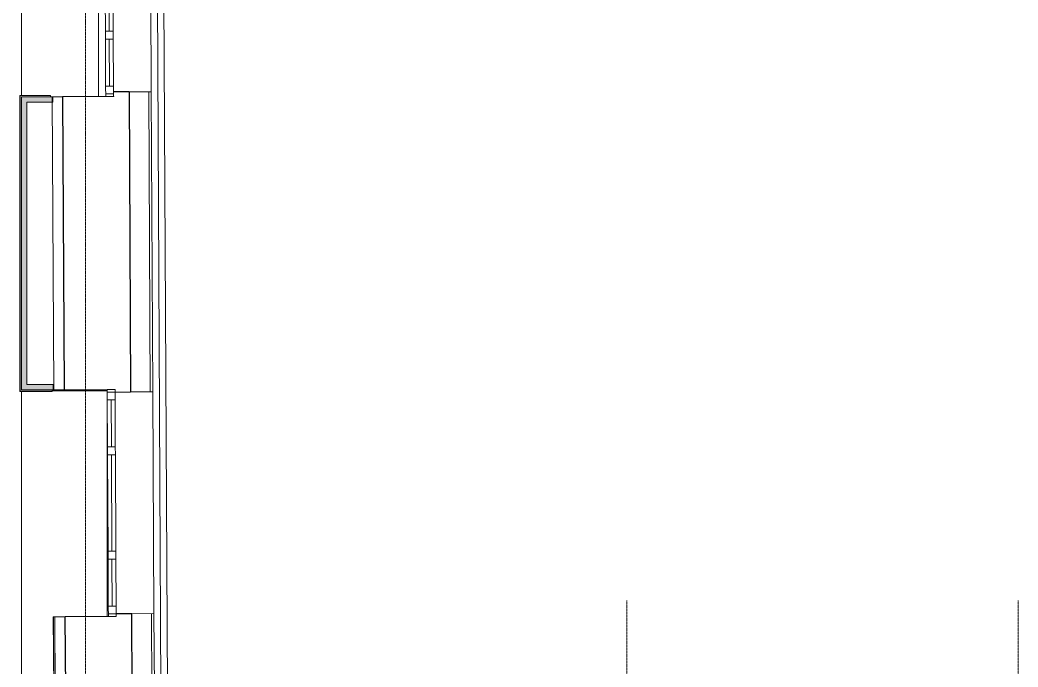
# Model space of a CAD drawing. Header units: millimetres. Extents: x -32 to 417638015, y -35 to 175284279.
# Drawn here: x 416888322 to 416895976, y 175253048 to 175258008 of the extents above; entities that cross this region are included whole.
import ezdxf

# ---------------------------------------------------------------- set-up
doc = ezdxf.new("R2010")
doc.units = ezdxf.units.MM
doc.linetypes.add('ADSK_Линия сетки', pattern=[25, 20, -2.5, 0, -2.5])
for name, color, linetype, lineweight in [('_ Окна', 7, 'Continuous', 9), ('Окна', 7, 'Continuous', 9), ('Оси', 253, 'Continuous', 9), ('Перекрытие', 7, 'Continuous', 18), ('Стены внутренние', 7, 'Continuous', 18), ('Стены наружные', 7, 'Continuous', 18), ('Стены несущие', 7, 'Continuous', 30), ('Стены отделка', 7, 'Continuous', 30), ('Стены штриховка', 7, 'Continuous', 9), ('ШТРИХОВКА', 252, 'Continuous', 15)]:
    doc.layers.add(name, color=color, linetype=linetype, lineweight=lineweight)

# ---------------------------------------------------------------- blocks, each defined once
blk = doc.blocks.new('План 2 этажа')
at = {"layer": 'Стены внутренние'}
for points in [[(3234.228, 23852.182), (3234.228, 26057.1), (3194.228, 26057.1), (3194.228, 23852.182)], [(3234.228, 26017.1), (3434.444, 26017.1), (3434.444, 26057.1), (3234.228, 26057.1)], [(3194.228, 23812.182), (3436.274, 23812.182), (3436.274, 23852.182), (3194.228, 23852.182)]]:
    blk.add_hatch(color=8, dxfattribs=at).paths.add_polyline_path(points)
at = {"layer": '_ Окна', "color": 8}
for p, q in [((3863.348, 27300.597), (3867.11, 26560.607)), ((3867.415, 26500.607), (3869.244, 26140.612)), ((3839.55, 26080.46), (3899.549, 26080.765)), ((3851.169, 23794.494), (3911.168, 23794.799)), ((3881.474, 23734.647), (3883.303, 23374.652)), ((3883.608, 23314.653), (3887.37, 22574.662)), ((3887.675, 22514.663), (3889.504, 22154.668)), ((3859.81, 22094.516), (3919.809, 22094.821))]:
    blk.add_line(p, q, dxfattribs=at)
at = {"layer": '_ Окна', "color": 8, "lineweight": 18}
for p, q in [((3837.11, 26560.454), (3897.109, 26560.759)), ((3837.415, 26500.455), (3837.11, 26560.454)), ((3897.109, 26560.759), (3897.414, 26500.76)), ((3897.414, 26500.76), (3837.415, 26500.455)), ((3899.244, 26140.765), (3839.245, 26140.46)), ((3839.245, 26140.46), (3839.651, 26060.461)), ((3899.651, 26060.766), (3899.244, 26140.765)), ((3839.651, 26060.461), (3899.651, 26060.766)), ((3851.067, 23814.494), (3911.067, 23814.799)), ((3851.474, 23734.495), (3851.067, 23814.494)), ((3911.067, 23814.799), (3911.473, 23734.8)), ((3911.473, 23734.8), (3851.474, 23734.495)), ((3853.304, 23374.499), (3913.303, 23374.804)), ((3853.609, 23314.5), (3853.304, 23374.499)), ((3913.303, 23374.804), (3913.608, 23314.805)), ((3913.608, 23314.805), (3853.609, 23314.5)), ((3857.37, 22574.51), (3917.369, 22574.815)), ((3857.675, 22514.511), (3857.37, 22574.51)), ((3917.674, 22514.815), (3857.675, 22514.511)), ((3917.369, 22574.815), (3917.674, 22514.815)), ((3919.504, 22154.82), (3859.505, 22154.515)), ((3859.505, 22154.515), (3859.911, 22074.516)), ((3919.911, 22074.821), (3919.504, 22154.82)), ((3859.911, 22074.516), (3919.911, 22074.821))]:
    blk.add_line(p, q, dxfattribs=at)
at = {"layer": 'Окна', "color": 8}
for p, q in [((3837.11, 26560.454), (3833.349, 27300.445)), ((3893.348, 27300.75), (3897.109, 26560.759)), ((3837.11, 26560.454), (3837.415, 26500.455)), ((3897.414, 26500.76), (3897.109, 26560.759)), ((3839.245, 26140.46), (3837.415, 26500.455)), ((3897.414, 26500.76), (3899.244, 26140.765)), ((3839.245, 26140.46), (3839.651, 26060.461)), ((3899.651, 26060.766), (3899.244, 26140.765)), ((3839.651, 26060.461), (3899.651, 26060.766)), ((3911.067, 23814.799), (3851.067, 23814.494)), ((3851.067, 23814.494), (3851.474, 23734.495)), ((3911.473, 23734.8), (3911.067, 23814.799)), ((3853.304, 23374.499), (3851.474, 23734.495)), ((3911.473, 23734.8), (3913.303, 23374.804)), ((3853.304, 23374.499), (3853.609, 23314.5)), ((3913.608, 23314.805), (3913.303, 23374.804)), ((3857.37, 22574.51), (3853.609, 23314.5)), ((3913.608, 23314.805), (3917.369, 22574.815)), ((3857.37, 22574.51), (3857.675, 22514.511)), ((3859.505, 22154.515), (3857.675, 22514.511)), ((3917.674, 22514.815), (3917.369, 22574.815)), ((3917.674, 22514.815), (3919.504, 22154.82)), ((3859.505, 22154.515), (3859.911, 22074.516)), ((3919.911, 22074.821), (3919.504, 22154.82)), ((3859.911, 22074.516), (3919.911, 22074.821))]:
    blk.add_line(p, q, dxfattribs=at)
at = {"layer": 'Оси', "color": 8, "linetype": 'ADSK_Линия сетки'}
for p, q in [((3685.923, -4690.674), (3685.923, 44561.698)), ((7835.923, -4690.674), (7835.923, 22196.433)), ((10835.923, -4690.674), (10835.923, 22196.433))]:
    blk.add_line(p, q, dxfattribs=at)
at = {"layer": 'Перекрытие', "color": 8}
for p, q in [((3194.228, 31789.98), (3194.228, 26069.1)), ((3785.063, 26060.183), (3785.063, 27798.377)), ((3851.115, 23805.043), (3429.11, 23805.043)), ((3441.074, 23812.182), (3436.274, 23812.182)), ((3194.228, 23800.182), (3194.228, 20950.7)), ((3851.247, 22074.472), (3851.247, 23779.169))]:
    blk.add_line(p, q, dxfattribs=at)
at = {"layer": 'Стены внутренние', "color": 8}
blk.add_line((3441.104, 23806.213), (3441.073, 23812.41), dxfattribs=at)
at = {"layer": 'Стены наружные', "color": 8}
for p, q in [((4264.761, 21121.225), (4200.114, 33839.941)), ((4200.114, 33839.941), (4264.762, 21121.225)), ((4250.114, 33839.941), (4314.762, 21121.225)), ((4180.955, 27772.218), (4189.469, 26097.239)), ((3429.104, 23806.152), (3441.104, 23806.213)), ((4201.164, 23796.273), (4209.805, 22096.295))]:
    blk.add_line(p, q, dxfattribs=at)
at = {"layer": 'Стены несущие', "color": 8}
for p, q in [((3839.651, 26060.461), (3509.656, 26058.783)), ((3509.656, 26058.783), (3521.072, 23812.816)), ((4019.471, 26096.375), (3899.473, 26095.765)), ((3899.651, 26060.766), (3899.661, 26058.766)), ((4019.471, 26096.375), (4031.167, 23795.409)), ((3521.072, 23812.816), (3851.067, 23814.494)), ((3911.168, 23794.799), (4031.167, 23795.409)), ((3859.911, 22074.516), (3529.916, 22072.839)), ((3535.783, 20918.6), (3529.916, 22072.839)), ((4039.807, 22095.431), (3919.809, 22094.821)), ((4045.623, 20951.225), (4039.807, 22095.431))]:
    blk.add_line(p, q, dxfattribs=at)
at = {"layer": 'Стены отделка', "color": 8, "lineweight": 9}
for p, q in [((3417.602, 26069.1), (3182.228, 26069.1)), ((3182.228, 26067.1), (3182.228, 23802.182)), ((3194.228, 26057.1), (3194.228, 23812.182)), ((3194.228, 26057.1), (3434.444, 26057.1)), ((3417.663, 26057.1), (3417.602, 26069.1)), ((3509.656, 26058.783), (3429.657, 26058.377)), ((3429.657, 26058.377), (3441.073, 23812.41)), ((3434.444, 26017.1), (3434.444, 26057.1)), ((4189.469, 26097.239), (4019.471, 26096.375)), ((4169.479, 26095.138), (4169.469, 26097.138)), ((4189.469, 26097.239), (4201.164, 23796.273)), ((3234.228, 26017.1), (3434.444, 26017.1)), ((3234.228, 23852.182), (3234.228, 26017.1)), ((3436.274, 23812.182), (3194.228, 23812.182)), ((3436.274, 23852.182), (3234.228, 23852.182)), ((3429.135, 23800.182), (3429.074, 23812.182)), ((3436.274, 23812.182), (3436.274, 23852.182)), ((3441.073, 23812.41), (3521.072, 23812.816)), ((3184.228, 23800.182), (3429.135, 23800.182)), ((4031.167, 23795.409), (4201.164, 23796.273)), ((3529.916, 22072.839), (3437.917, 22072.371)), ((3437.917, 22072.371), (3443.618, 20950.7)), ((3449.917, 22072.432), (3449.922, 22071.432)), ((4209.805, 22096.295), (4039.807, 22095.431)), ((4189.811, 22095.193), (4189.806, 22096.193)), ((4214.761, 21121.225), (4209.805, 22096.295))]:
    blk.add_line(p, q, dxfattribs=at)
at = {"layer": 'Стены штриховка', "color": 8}
for p, q in [((3182.228, 26069.1), (3182.228, 26067.1)), ((3182.228, 26067.1), (3417.612, 26067.1)), ((3184.228, 26069.1), (3184.228, 23800.182)), ((4181.165, 23796.171), (4169.479, 26095.138)), ((3182.228, 23802.182), (3429.124, 23802.182)), ((3182.228, 23802.182), (3182.228, 23800.182)), ((3182.228, 23800.182), (3184.228, 23800.182)), ((3439.917, 22072.381), (3445.628, 20948.7)), ((3449.922, 22071.432), (3455.781, 20918.7)), ((4189.811, 22095.193), (4189.811, 22095.193)), ((4194.761, 21121.225), (4189.811, 22095.193))]:
    blk.add_line(p, q, dxfattribs=at)

msp = doc.modelspace()

# ---------------------------------------------------------------- block references
at = {"layer": 'ШТРИХОВКА'}
msp.add_blockref('План 2 этажа', (416885140, 175231360.9), dxfattribs=at)

doc.saveas('drawing.dxf')
